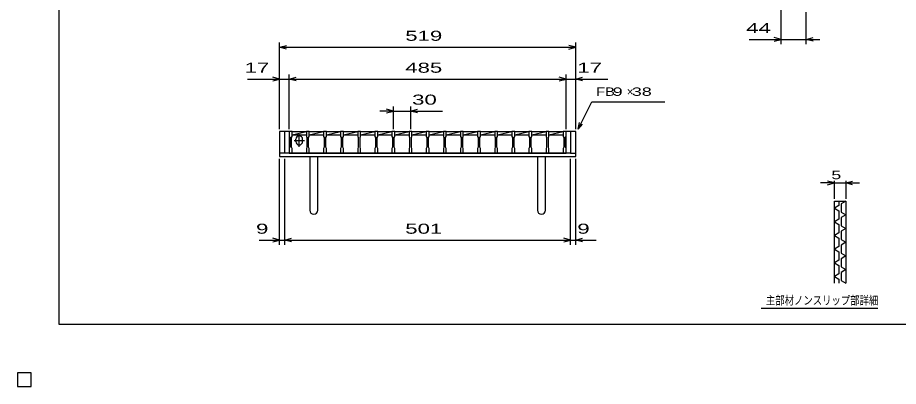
# Model space of a CAD drawing. Units: millimetres, scale not verified. Extents: x -1456 to 1385, y -1026 to 843.
# Drawn here: x -1456 to 87, y -1026 to -379 of the extents above; entities that cross this region are included whole.
import ezdxf
from ezdxf.enums import TextEntityAlignment as Align

# ---------------------------------------------------------------- set-up
doc = ezdxf.new("R2010")
doc.units = ezdxf.units.MM
doc.header["$LTSCALE"] = 8
for name, color, linetype, lineweight in [('0_2', 150, 'Continuous', 25), ('16', 3, 'Continuous', 25), ('19', 6, 'Continuous', 25), ('22', 4, 'Continuous', 25), ('24', 2, 'Continuous', 25), ('32', 4, 'Continuous', 25)]:
    doc.layers.add(name, color=color, linetype=linetype, lineweight=lineweight)
doc.styles.add('ベクトル', font='')
doc.styles.get('ベクトル').set_extended_font_data('ベクトル')

msp = doc.modelspace()

# ---------------------------------------------------------------- linework, layer by layer
at = {"layer": '0_2'}
for p, q in [((-1383.2, -917.2), (-1383.2, 842.8)), ((1384.8, -917.2), (-1383.2, -917.2)), ((-1432, -1002), (-1456, -1002)), ((-1456, -1002), (-1456, -1026)), ((-1432, -1002), (-1456, -1002)), ((-1456, -1002), (-1456, -1026)), ((-1432, -1002), (-1456, -1002)), ((-1456, -1002), (-1456, -1026)), ((-1432, -1002), (-1456, -1002)), ((-1456, -1002), (-1456, -1026)), ((-1432, -1002), (-1456, -1002)), ((-1456, -1002), (-1456, -1026)), ((-1432, -1026), (-1432, -1002)), ((-1432, -1026), (-1432, -1002)), ((-1432, -1026), (-1432, -1002)), ((-1432, -1026), (-1432, -1002)), ((-1432, -1026), (-1432, -1002)), ((-1456, -1026), (-1432, -1026)), ((-1456, -1026), (-1432, -1026)), ((-1456, -1026), (-1432, -1026)), ((-1456, -1026), (-1432, -1026)), ((-1456, -1026), (-1432, -1026))]:
    msp.add_line(p, q, dxfattribs=at)
at = {"layer": '16'}
for p, q in [((-980, -579), (-980, -578.3)), ((-980, -578.3), (-975, -578.3)), ((-980, -579), (-980, -587.5)), ((-975, -579), (-980, -579)), ((-980, -579), (-980, -617)), ((-975, -578.3), (-975, -579)), ((-975, -587.5), (-975, -579)), ((-975, -579), (-950, -579)), ((-975, -584.5), (-950, -579)), ((-975, -584.5), (-950, -584.5)), ((-962.5, -605.5), (-962.5, -583.5)), ((-950, -579), (-950, -578.3)), ((-950, -578.3), (-945, -578.3)), ((-950, -579), (-950, -587.5)), ((-945, -579), (-950, -579)), ((-945, -578.3), (-945, -579)), ((-945, -587.5), (-945, -579)), ((-945, -579), (-920, -579)), ((-945, -584.5), (-920, -579)), ((-945, -584.5), (-920, -584.5)), ((-920, -579), (-920, -578.3)), ((-920, -578.3), (-915, -578.3)), ((-920, -579), (-920, -587.5)), ((-915, -579), (-920, -579)), ((-915, -578.3), (-915, -579)), ((-915, -587.5), (-915, -579)), ((-915, -579), (-890, -579)), ((-915, -584.5), (-890, -579)), ((-915, -584.5), (-890, -584.5)), ((-890, -579), (-890, -578.3)), ((-890, -578.3), (-885, -578.3)), ((-890, -579), (-890, -587.5)), ((-885, -579), (-890, -579)), ((-885, -578.3), (-885, -579)), ((-885, -587.5), (-885, -579)), ((-885, -579), (-860, -579)), ((-885, -584.5), (-860, -579)), ((-885, -584.5), (-860, -584.5)), ((-860, -579), (-860, -578.3)), ((-860, -578.3), (-855, -578.3)), ((-860, -579), (-860, -587.5)), ((-855, -579), (-860, -579)), ((-855, -578.3), (-855, -579)), ((-855, -587.5), (-855, -579)), ((-855, -579), (-830, -579)), ((-855, -584.5), (-830, -579)), ((-855, -584.5), (-830, -584.5)), ((-830, -579), (-830, -578.3)), ((-830, -578.3), (-825, -578.3)), ((-830, -579), (-830, -587.5)), ((-825, -579), (-830, -579)), ((-825, -578.3), (-825, -579)), ((-825, -587.5), (-825, -579)), ((-825, -579), (-800, -579)), ((-825, -584.5), (-800, -579)), ((-825, -584.5), (-800, -584.5)), ((-800, -579), (-800, -578.3)), ((-800, -578.3), (-795, -578.3)), ((-800, -579), (-800, -587.5)), ((-795, -579), (-800, -579)), ((-795, -578.3), (-795, -579)), ((-795, -587.5), (-795, -579)), ((-795, -579), (-770, -579)), ((-795, -584.5), (-770, -579)), ((-795, -584.5), (-770, -584.5)), ((-770, -579), (-770, -578.3)), ((-770, -578.3), (-765, -578.3)), ((-770, -579), (-770, -587.5)), ((-765, -579), (-770, -579)), ((-765, -578.3), (-765, -579)), ((-765, -587.5), (-765, -579)), ((-765, -579), (-740, -579)), ((-765, -584.5), (-740, -579)), ((-765, -584.5), (-740, -584.5)), ((-740, -579), (-740, -578.3)), ((-740, -578.3), (-735, -578.3)), ((-740, -579), (-740, -587.5)), ((-735, -579), (-740, -579)), ((-735, -578.3), (-735, -579)), ((-735, -587.5), (-735, -579)), ((-735, -579), (-710, -579)), ((-735, -584.5), (-710, -579)), ((-735, -584.5), (-710, -584.5)), ((-710, -579), (-710, -578.3)), ((-710, -578.3), (-705, -578.3)), ((-710, -579), (-710, -587.5)), ((-705, -579), (-710, -579)), ((-705, -578.3), (-705, -579)), ((-705, -587.5), (-705, -579)), ((-705, -579), (-680, -579)), ((-705, -584.5), (-680, -579)), ((-705, -584.5), (-680, -584.5)), ((-680, -579), (-680, -578.3)), ((-680, -578.3), (-675, -578.3)), ((-680, -579), (-680, -587.5)), ((-675, -579), (-680, -579)), ((-675, -578.3), (-675, -579)), ((-675, -587.5), (-675, -579)), ((-675, -579), (-650, -579)), ((-675, -584.5), (-650, -579)), ((-675, -584.5), (-650, -584.5)), ((-650, -579), (-650, -578.3)), ((-650, -578.3), (-645, -578.3)), ((-650, -579), (-650, -587.5)), ((-645, -579), (-650, -579)), ((-645, -578.3), (-645, -579)), ((-645, -587.5), (-645, -579)), ((-645, -579), (-620, -579)), ((-645, -584.5), (-620, -579)), ((-645, -584.5), (-620, -584.5)), ((-620, -579), (-620, -578.3)), ((-620, -578.3), (-615, -578.3)), ((-620, -579), (-620, -587.5)), ((-615, -579), (-620, -579)), ((-615, -578.3), (-615, -579)), ((-615, -587.5), (-615, -579)), ((-615, -579), (-590, -579)), ((-615, -584.5), (-590, -579)), ((-615, -584.5), (-590, -584.5)), ((-590, -579), (-590, -578.3)), ((-590, -578.3), (-585, -578.3)), ((-590, -579), (-590, -587.5)), ((-585, -579), (-590, -579)), ((-585, -578.3), (-585, -579)), ((-585, -587.5), (-585, -579)), ((-585, -579), (-560, -579)), ((-585, -584.5), (-560, -579)), ((-585, -584.5), (-560, -584.5)), ((-560, -579), (-560, -578.3)), ((-560, -578.3), (-555, -578.3)), ((-560, -579), (-560, -587.5)), ((-555, -579), (-560, -579)), ((-555, -578.3), (-555, -579)), ((-555, -587.5), (-555, -579)), ((-555, -579), (-530, -579)), ((-555, -584.5), (-530, -579)), ((-555, -584.5), (-530, -584.5)), ((-530, -579), (-530, -578.3)), ((-530, -578.3), (-525, -578.3)), ((-530, -579), (-530, -587.5)), ((-525, -579), (-530, -579)), ((-525, -578.3), (-525, -579)), ((-525, -587.5), (-525, -579)), ((-525, -579), (-500, -579)), ((-525, -584.5), (-500, -579)), ((-525, -584.5), (-500, -584.5)), ((-500, -579), (-500, -578.3)), ((-500, -578.3), (-495, -578.3)), ((-500, -579), (-500, -587.5)), ((-495, -579), (-500, -579)), ((-495, -578.3), (-495, -579)), ((-495, -587.5), (-495, -579)), ((-495, -617), (-495, -579)), ((-980, -587.5), (-979, -589.5)), ((-979, -589.5), (-979, -606.5)), ((-976, -589.5), (-975, -587.5)), ((-976, -606.5), (-976, -589.5)), ((-971.5, -594.5), (-953.5, -594.5)), ((-968.5, -596.5), (-968.5, -592.5)), ((-956.5, -596.5), (-956.5, -592.5)), ((-950, -587.5), (-949, -589.5)), ((-949, -589.5), (-949, -606.5)), ((-946, -589.5), (-945, -587.5)), ((-946, -606.5), (-946, -589.5)), ((-920, -587.5), (-919, -589.5)), ((-919, -589.5), (-919, -606.5)), ((-916, -589.5), (-915, -587.5)), ((-916, -606.5), (-916, -589.5)), ((-890, -587.5), (-889, -589.5)), ((-889, -589.5), (-889, -606.5)), ((-886, -589.5), (-885, -587.5)), ((-886, -606.5), (-886, -589.5)), ((-860, -587.5), (-859, -589.5)), ((-859, -589.5), (-859, -606.5)), ((-856, -589.5), (-855, -587.5)), ((-856, -606.5), (-856, -589.5)), ((-830, -587.5), (-829, -589.5)), ((-829, -589.5), (-829, -606.5)), ((-826, -589.5), (-825, -587.5)), ((-826, -606.5), (-826, -589.5)), ((-800, -587.5), (-799, -589.5)), ((-799, -589.5), (-799, -606.5)), ((-796, -589.5), (-795, -587.5)), ((-796, -606.5), (-796, -589.5)), ((-770, -587.5), (-769, -589.5)), ((-769, -589.5), (-769, -606.5)), ((-766, -589.5), (-765, -587.5)), ((-766, -606.5), (-766, -589.5)), ((-740, -587.5), (-739, -589.5)), ((-739, -589.5), (-739, -606.5)), ((-736, -589.5), (-735, -587.5)), ((-736, -606.5), (-736, -589.5)), ((-710, -587.5), (-709, -589.5)), ((-709, -589.5), (-709, -606.5)), ((-706, -589.5), (-705, -587.5)), ((-706, -606.5), (-706, -589.5)), ((-680, -587.5), (-679, -589.5)), ((-679, -589.5), (-679, -606.5)), ((-676, -589.5), (-675, -587.5)), ((-676, -606.5), (-676, -589.5)), ((-650, -587.5), (-649, -589.5)), ((-649, -589.5), (-649, -606.5)), ((-646, -589.5), (-645, -587.5)), ((-646, -606.5), (-646, -589.5)), ((-620, -587.5), (-619, -589.5)), ((-619, -589.5), (-619, -606.5)), ((-616, -589.5), (-615, -587.5)), ((-616, -606.5), (-616, -589.5)), ((-590, -587.5), (-589, -589.5)), ((-589, -589.5), (-589, -606.5)), ((-586, -589.5), (-585, -587.5)), ((-586, -606.5), (-586, -589.5)), ((-560, -587.5), (-559, -589.5)), ((-559, -589.5), (-559, -606.5)), ((-556, -589.5), (-555, -587.5)), ((-556, -606.5), (-556, -589.5)), ((-530, -587.5), (-529, -589.5)), ((-529, -589.5), (-529, -606.5)), ((-526, -589.5), (-525, -587.5)), ((-526, -606.5), (-526, -589.5)), ((-500, -587.5), (-499, -589.5)), ((-499, -589.5), (-499, -606.5)), ((-496, -589.5), (-495, -587.5)), ((-496, -606.5), (-496, -589.5)), ((-979, -606.5), (-980, -608.5)), ((-980, -608.5), (-980, -617)), ((-980, -617), (-975, -617)), ((-975, -608.5), (-976, -606.5)), ((-975, -617), (-975, -608.5)), ((-975, -617), (-950, -617)), ((-949, -606.5), (-950, -608.5)), ((-950, -608.5), (-950, -617)), ((-950, -617), (-945, -617)), ((-945, -608.5), (-946, -606.5)), ((-945, -617), (-945, -608.5)), ((-945, -617), (-920, -617)), ((-919, -606.5), (-920, -608.5)), ((-920, -608.5), (-920, -617)), ((-920, -617), (-915, -617)), ((-915, -608.5), (-916, -606.5)), ((-915, -617), (-915, -608.5)), ((-915, -617), (-890, -617)), ((-889, -606.5), (-890, -608.5)), ((-890, -608.5), (-890, -617)), ((-890, -617), (-885, -617)), ((-885, -608.5), (-886, -606.5)), ((-885, -617), (-885, -608.5)), ((-885, -617), (-860, -617)), ((-859, -606.5), (-860, -608.5)), ((-860, -608.5), (-860, -617)), ((-860, -617), (-855, -617)), ((-855, -608.5), (-856, -606.5)), ((-855, -617), (-855, -608.5)), ((-855, -617), (-830, -617)), ((-829, -606.5), (-830, -608.5)), ((-830, -608.5), (-830, -617)), ((-830, -617), (-825, -617)), ((-825, -608.5), (-826, -606.5)), ((-825, -617), (-825, -608.5)), ((-825, -617), (-800, -617)), ((-799, -606.5), (-800, -608.5)), ((-800, -608.5), (-800, -617)), ((-800, -617), (-795, -617)), ((-795, -608.5), (-796, -606.5)), ((-795, -617), (-795, -608.5)), ((-795, -617), (-770, -617)), ((-769, -606.5), (-770, -608.5)), ((-770, -608.5), (-770, -617)), ((-770, -617), (-765, -617)), ((-765, -608.5), (-766, -606.5)), ((-765, -617), (-765, -608.5)), ((-765, -617), (-740, -617)), ((-739, -606.5), (-740, -608.5)), ((-740, -608.5), (-740, -617)), ((-740, -617), (-735, -617)), ((-735, -608.5), (-736, -606.5)), ((-735, -617), (-735, -608.5)), ((-735, -617), (-710, -617)), ((-709, -606.5), (-710, -608.5)), ((-710, -608.5), (-710, -617)), ((-710, -617), (-705, -617)), ((-705, -608.5), (-706, -606.5)), ((-705, -617), (-705, -608.5)), ((-705, -617), (-680, -617)), ((-679, -606.5), (-680, -608.5)), ((-680, -608.5), (-680, -617)), ((-680, -617), (-675, -617)), ((-675, -608.5), (-676, -606.5)), ((-675, -617), (-675, -608.5)), ((-675, -617), (-650, -617)), ((-649, -606.5), (-650, -608.5)), ((-650, -608.5), (-650, -617)), ((-650, -617), (-645, -617)), ((-645, -608.5), (-646, -606.5)), ((-645, -617), (-645, -608.5)), ((-645, -617), (-620, -617)), ((-619, -606.5), (-620, -608.5)), ((-620, -608.5), (-620, -617)), ((-620, -617), (-615, -617)), ((-615, -608.5), (-616, -606.5)), ((-615, -617), (-615, -608.5)), ((-615, -617), (-590, -617)), ((-589, -606.5), (-590, -608.5)), ((-590, -608.5), (-590, -617)), ((-590, -617), (-585, -617)), ((-585, -608.5), (-586, -606.5)), ((-585, -617), (-585, -608.5)), ((-585, -617), (-560, -617)), ((-559, -606.5), (-560, -608.5)), ((-560, -608.5), (-560, -617)), ((-560, -617), (-555, -617)), ((-555, -608.5), (-556, -606.5)), ((-555, -617), (-555, -608.5)), ((-555, -617), (-530, -617)), ((-529, -606.5), (-530, -608.5)), ((-530, -608.5), (-530, -617)), ((-530, -617), (-525, -617)), ((-525, -608.5), (-526, -606.5)), ((-525, -617), (-525, -608.5)), ((-525, -617), (-500, -617)), ((-499, -606.5), (-500, -608.5)), ((-500, -608.5), (-500, -617)), ((-500, -617), (-495, -617)), ((-495, -608.5), (-496, -606.5)), ((-495, -617), (-495, -608.5)), ((-1432, -1002), (-1456, -1002)), ((-1456, -1002), (-1456, -1026)), ((-1432, -1002), (-1456, -1002)), ((-1456, -1002), (-1456, -1026)), ((-1432, -1002), (-1456, -1002)), ((-1456, -1002), (-1456, -1026)), ((-1432, -1002), (-1456, -1002)), ((-1456, -1002), (-1456, -1026)), ((-1432, -1002), (-1456, -1002)), ((-1456, -1002), (-1456, -1026)), ((-1432, -1026), (-1432, -1002)), ((-1432, -1026), (-1432, -1002)), ((-1432, -1026), (-1432, -1002)), ((-1432, -1026), (-1432, -1002)), ((-1432, -1026), (-1432, -1002)), ((-1456, -1026), (-1432, -1026)), ((-1456, -1026), (-1432, -1026)), ((-1456, -1026), (-1432, -1026)), ((-1456, -1026), (-1432, -1026)), ((-1456, -1026), (-1432, -1026))]:
    msp.add_line(p, q, dxfattribs=at)
for centre, start, end in [((-962.5, -592.5), 0, 180), ((-962.5, -596.5), 180, 0)]:
    msp.add_arc(centre, 6, start, end, dxfattribs=at)
at = {"layer": '19'}
for p, q in [((-980, -579), (-997, -579)), ((-997, -579), (-997, -623)), ((-988, -617), (-988, -579)), ((-478, -579), (-495, -579)), ((-487, -579), (-487, -617)), ((-478, -623), (-478, -579)), ((-988, -617), (-997, -617)), ((-487, -617), (-988, -617)), ((-487, -617), (-478, -617)), ((-997, -623), (-478, -623)), ((-944, -623), (-944, -717)), ((-930, -717), (-930, -623)), ((-545, -623), (-545, -717)), ((-531, -717), (-531, -623))]:
    msp.add_line(p, q, dxfattribs=at)
for centre in [(-937, -717), (-538, -717)]:
    msp.add_arc(centre, 7, 180, 0, dxfattribs=at)
at = {"layer": '22'}
for p, q in [((-118, -425.5), (-118, -241.5)), ((-74, -425.5), (-74, -369.5)), ((-118, -417.5), (-130, -414.3)), ((-74, -417.5), (-62, -414.3)), ((-997, -575), (-997, -423)), ((-997, -431), (-985, -427.8)), ((-985, -434.2), (-997, -431)), ((-997, -431), (-478, -431)), ((-478, -431), (-490, -427.8)), ((-490, -434.2), (-478, -431)), ((-478, -575), (-478, -423)), ((-174, -417.5), (-118, -417.5)), ((-130, -420.7), (-118, -417.5)), ((-118, -417.5), (-74, -417.5)), ((-74, -417.5), (-50, -417.5)), ((-62, -420.7), (-74, -417.5)), ((-1053, -487), (-997, -487)), ((-997, -487), (-1009, -483.8)), ((-1009, -490.2), (-997, -487)), ((-997, -575), (-997, -479)), ((-997, -487), (-980, -487)), ((-980, -575), (-980, -479)), ((-980, -487), (-968, -483.8)), ((-968, -490.2), (-980, -487)), ((-980, -487), (-495, -487)), ((-495, -487), (-507, -483.8)), ((-507, -490.2), (-495, -487)), ((-495, -575), (-495, -479)), ((-495, -487), (-478, -487)), ((-478, -575), (-478, -479)), ((-478, -487), (-466, -483.8)), ((-466, -490.2), (-478, -487)), ((-478, -487), (-422, -487)), ((-797.5, -543), (-809.5, -539.8)), ((-797.5, -575), (-797.5, -535)), ((-767.5, -535), (-767.5, -575)), ((-767.5, -543), (-755.5, -539.8)), ((-474, -575), (-450, -527)), ((-450, -527), (-322, -527)), ((-797.5, -543), (-821.5, -543)), ((-809.5, -546.2), (-797.5, -543)), ((-797.5, -543), (-767.5, -543)), ((-755.5, -546.2), (-767.5, -543)), ((-767.5, -543), (-711.5, -543)), ((-474, -575), (-471.6, -563.32)), ((-474, -575), (-466, -566.2)), ((-997, -777.4), (-997, -627)), ((-988, -777.4), (-988, -627)), ((-487, -777.4), (-487, -627)), ((-478, -777.4), (-478, -627)), ((-1033, -769.4), (-997, -769.4)), ((-997, -769.4), (-1009, -766.2)), ((-1009, -772.6), (-997, -769.4)), ((-997, -769.4), (-988, -769.4)), ((-988, -769.4), (-976, -766.2)), ((-976, -772.6), (-988, -769.4)), ((-988, -769.4), (-487, -769.4)), ((-487, -769.4), (-499, -766.2)), ((-499, -772.6), (-487, -769.4)), ((-487, -769.4), (-478, -769.4)), ((-478, -769.4), (-466, -766.2)), ((-466, -772.6), (-478, -769.4)), ((-478, -769.4), (-442, -769.4))]:
    msp.add_line(p, q, dxfattribs=at)
at = {"layer": '22', "color": 2}
for p, q in [((-1432, -1002), (-1456, -1002)), ((-1456, -1002), (-1456, -1026)), ((-1432, -1002), (-1456, -1002)), ((-1456, -1002), (-1456, -1026)), ((-1432, -1002), (-1456, -1002)), ((-1456, -1002), (-1456, -1026)), ((-1432, -1026), (-1432, -1002)), ((-1432, -1026), (-1432, -1002)), ((-1432, -1026), (-1432, -1002)), ((-1456, -1026), (-1432, -1026)), ((-1456, -1026), (-1432, -1026)), ((-1456, -1026), (-1432, -1026))]:
    msp.add_line(p, q, dxfattribs=at)
at = {"layer": '24', "color": 4}
for p, q in [((-1432, -1002), (-1456, -1002)), ((-1456, -1002), (-1456, -1026)), ((-1432, -1002), (-1456, -1002)), ((-1456, -1002), (-1456, -1026)), ((-1432, -1002), (-1456, -1002)), ((-1456, -1002), (-1456, -1026)), ((-1432, -1026), (-1432, -1002)), ((-1432, -1026), (-1432, -1002)), ((-1432, -1026), (-1432, -1002)), ((-1456, -1026), (-1432, -1026)), ((-1456, -1026), (-1432, -1026)), ((-1456, -1026), (-1432, -1026))]:
    msp.add_line(p, q, dxfattribs=at)
at = {"layer": '32'}
for p, q in [((-24.8, -669.2), (-48.8, -669.2)), ((-24.8, -669.2), (-36.8, -666)), ((-36.8, -672.4), (-24.8, -669.2)), ((-24.8, -697.2), (-24.8, -665.2)), ((-24.8, -669.2), (-4.8, -669.2)), ((-4.8, -665.2), (-4.8, -697.2)), ((-4.8, -669.2), (7.2, -666)), ((7.2, -672.4), (-4.8, -669.2)), ((-4.8, -669.2), (19.2, -669.2)), ((-24.8, -701.2), (-4.8, -701.2)), ((-24.8, -845.2), (-24.8, -701.2)), ((-16.8, -708.4), (-24.8, -713.2)), ((-16.8, -701.2), (-16.8, -708.4)), ((-4.8, -701.2), (-12.8, -706)), ((-12.8, -706), (-12.8, -720.4)), ((-4.8, -701.2), (-4.8, -845.2)), ((-24.8, -713.2), (-16.8, -718)), ((-16.8, -718), (-16.8, -732.4)), ((-12.8, -720.4), (-4.8, -725.2)), ((-4.8, -725.2), (-12.8, -730)), ((-16.8, -732.4), (-24.8, -737.2)), ((-24.8, -737.2), (-16.8, -742)), ((-12.8, -730), (-12.8, -744.4)), ((-16.8, -742), (-16.8, -756.4)), ((-12.8, -744.4), (-4.8, -749.2)), ((-4.8, -749.2), (-12.8, -754)), ((-12.8, -754), (-12.8, -768.4)), ((-16.8, -756.4), (-24.8, -761.2)), ((-24.8, -761.2), (-16.8, -766)), ((-16.8, -766), (-16.8, -780.4)), ((-12.8, -768.4), (-4.8, -773.2)), ((-16.8, -780.4), (-24.8, -785.2)), ((-24.8, -785.2), (-16.8, -790)), ((-4.8, -773.2), (-12.8, -778)), ((-12.8, -778), (-12.8, -792.4)), ((-16.8, -790), (-16.8, -804.4)), ((-12.8, -792.4), (-4.8, -797.2)), ((-4.8, -797.2), (-12.8, -802)), ((-12.8, -802), (-12.8, -816.4)), ((-16.8, -804.4), (-24.8, -809.2)), ((-24.8, -809.2), (-16.8, -814)), ((-16.8, -814), (-16.8, -828.4)), ((-12.8, -816.4), (-4.8, -821.2)), ((-16.8, -828.4), (-24.8, -833.2)), ((-24.8, -833.2), (-16.8, -838)), ((-4.8, -821.2), (-12.8, -826)), ((-12.8, -826), (-12.8, -840.4)), ((-16.8, -838), (-16.8, -845.2)), ((-12.8, -840.4), (-4.8, -845.2)), ((51.2, -889.2), (-152.8, -889.2)), ((-1432, -1002), (-1456, -1002)), ((-1456, -1002), (-1456, -1026)), ((-1432, -1002), (-1456, -1002)), ((-1456, -1002), (-1456, -1026)), ((-1432, -1002), (-1456, -1002)), ((-1456, -1002), (-1456, -1026)), ((-1432, -1002), (-1456, -1002)), ((-1456, -1002), (-1456, -1026)), ((-1432, -1002), (-1456, -1002)), ((-1456, -1002), (-1456, -1026)), ((-1432, -1026), (-1432, -1002)), ((-1432, -1026), (-1432, -1002)), ((-1432, -1026), (-1432, -1002)), ((-1432, -1026), (-1432, -1002)), ((-1432, -1026), (-1432, -1002)), ((-1456, -1026), (-1432, -1026)), ((-1456, -1026), (-1432, -1026)), ((-1456, -1026), (-1432, -1026)), ((-1456, -1026), (-1432, -1026)), ((-1456, -1026), (-1432, -1026))]:
    msp.add_line(p, q, dxfattribs=at)

# ---------------------------------------------------------------- texts
at = {"layer": '22', "color": 2, "style": 'ベクトル'}
for s, height, width, p in [(' 44 ', 17.6, 1.65, (-190, -397.5)), (' 519 ', 17.6, 1.65, (-787.5, -411)), (' 17 ', 17.6, 1.65, (-1069, -467)), (' 485 ', 17.6, 1.65, (-787.5, -467)), (' 17 ', 17.6, 1.65, (-486, -467)), ('FB', 14.66, 1.3, (-442, -509)), (' 9 ', 14.66, 1.6, (-422, -509)), (' 38 ', 14.66, 1.6, (-388.4, -509)), (' 30 ', 17.6, 1.65, (-775.5, -523)), (' 9 ', 17.6, 1.65, (-1049, -749.4)), (' 501 ', 17.6, 1.65, (-787.5, -749.4)), (' 9 ', 17.6, 1.65, (-486, -749.4))]:
    msp.add_text(s, height=height, dxfattribs=dict(at, width=width)).set_placement(p, align=Align.MIDDLE_LEFT)
msp.add_text('×', height=14.66, dxfattribs=at).set_placement((-388.4, -509), align=Align.MIDDLE_LEFT)
at = {"layer": '32', "color": 2, "style": 'ベクトル'}
for s, width, p in [(' 5 ', 1.6, (-38.8, -655.2)), ('主部材ノンスリップ部詳細', 0.8, (-144.8, -875.2))]:
    msp.add_text(s, height=14.66, dxfattribs=dict(at, width=width)).set_placement(p, align=Align.MIDDLE_LEFT)

doc.saveas('drawing.dxf')
